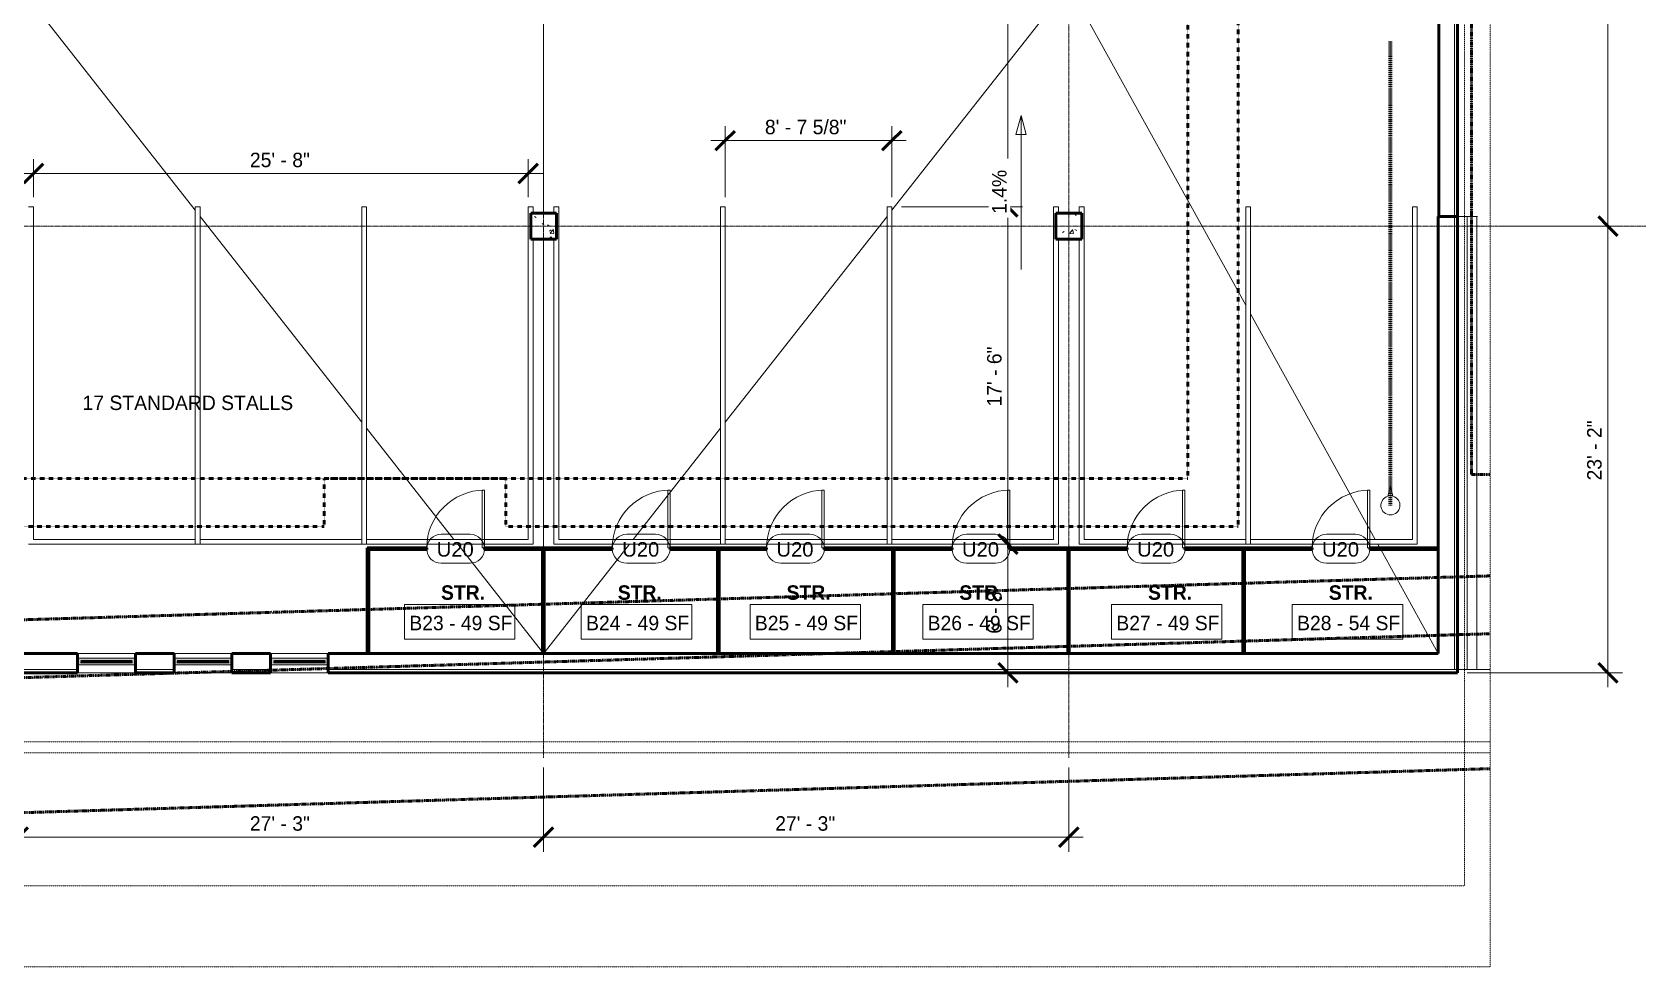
# Model space of a CAD drawing. Header units: inches. Extents: x -4218 to -1814, y 9706 to 12426.
# Drawn here: x -2819 to -1814, y 9706 to 10288 of the extents above; entities that cross this region are included whole.
import ezdxf

# ---------------------------------------------------------------- set-up
doc = ezdxf.new("R2010")
doc.units = ezdxf.units.IN
doc.header["$MEASUREMENT"] = 0
for name, pattern in [('Aligning Line 1_8_', [0.25, 0.125, -0.125]), ('Dash', [0.25, 0.125, -0.125]), ('Dash 1_16_', [0.125, 0.0625, -0.0625]), ('Double Dash 3_8_', [1, 0.375, -0.125, 0.125, -0.125, 0.125, -0.125]), ('Grid Line 1_2_', [0.875, 0.5, -0.125, 0.125, -0.125])]:
    doc.linetypes.add(name, pattern=pattern)
for name, color, linetype, lineweight in [('0-2', 7, 'Continuous', 9), ('0-3', 147, 'Aligning Line 1_8_', 9), ('A-ANNO-DIMS', 211, 'Continuous', 9), ('A-ANNO-DIMS-96', 211, 'Continuous', 9), ('A-AREA-IDEN', 2, 'Continuous', 9), ('A-DOOR-4', 31, 'Continuous', 9), ('A-DOOR-IDEN', 31, 'Continuous', 9), ('A-FLOR-1', 10, 'Continuous', 13), ('A-GENM', 5, 'Continuous', 9), ('A-GENM-4', 5, 'Dash', 140), ('A-GLAZ-CWMG-1', 50, 'Continuous', 9), ('A-GLAZ-CWMG-2', 7, 'Continuous', 9), ('A-GLAZ-CWMG-3', 250, 'Continuous', 50), ('A-WALL-1', 10, 'Continuous', 13), ('C-PROP-LINE', 91, 'Double Dash 3_8_', 50), ('C-PROP-LINE-1', 250, 'Double Dash 3_8_', 50), ('C-PROP-LINE-2', 91, 'Dash 1_16_', 50), ('C-TOPO', 7, 'Continuous', 9), ('G-ANNO-DIMS', 111, 'Continuous', 9), ('G-ANNO-SYMB', 111, 'Aligning Line 1_8_', 9), ('G-ANNO-SYMB-1', 147, 'Aligning Line 1_8_', 9), ('G-ANNO-TEXT-1', 147, 'Continuous', 20), ('S-COLS', 52, 'Continuous', 9), ('S-COLS-1', 250, 'Continuous', 50), ('S-FNDN-2', 250, 'Continuous', 50), ('S-FNDN-3', 10, 'Continuous', 13), ('S-FNDN-7', 32, 'Continuous', 50), ('S-GRID-1', 1, 'Grid Line 1_2_', 9)]:
    doc.layers.add(name, color=color, linetype=linetype, lineweight=lineweight)
doc.styles.add('Arial_1', font='arial.ttf', dxfattribs={"height": 9})
doc.styles.add('Century Gothic', font='ufonts.com_century-gothic.ttf', dxfattribs={"height": 9})
doc.styles.add('Century Gothic_B', font='GOTHICB.TTF', dxfattribs={"height": 9})
doc.dimstyles.new('OD__1_8__Tol__', dxfattribs={"dimscale": 12, "dimtxt": 9.397514, "dimasz": 1, "dimexe": 0.75, "dimexo": 0.5, "dimgap": 0.125, "dimtad": 1, "dimdec": 3, "dimrnd": 0.125, "dimzin": 3, "dimdsep": 46, "dimlunit": 4, "dimtxsty": 'Century Gothic', "dimblk1": 'OBLIQUE', "dimblk2": 'OBLIQUE', "dimsah": 1, "dimcen": 0.09, "dimdle": 0.75, "dimazin": 0, "dimtfac": 1, "dimtdec": 4, "dimtix": 1, "dimtmove": 0, "dimatfit": 3, "dimfxl": 1, "dimtvp": 1, "dimtfill": 1, "dimfrac": 2, "dimtolj": 1, "dimtzin": 0, "dimarcsym": 2})

# ---------------------------------------------------------------- blocks, each defined once
blk = doc.blocks.new('DIMBLOCK1-FLOOR PLAN - BASEMENT')
at = {"layer": 'A-ANNO-DIMS-96'}
for p, q in [((-1837.7, 10167.2), (-1905, 10167.2)), ((-1904.2, 10167.2), (-1828.7, 10167.2)), ((-1837.7, 9880.2), (-1837.7, 10167.2)), ((-1925.3, 9889.2), (-1828.7, 9889.2)), ((-1837.7, 9889.2), (-1925.3, 9889.2))]:
    blk.add_line(p, q, dxfattribs=at)
at = {"layer": 'A-ANNO-DIMS-96', "lineweight": 50}
for p, q in [((-1837.7, 10167.2), (-1843.7, 10173.2)), ((-1837.7, 10167.2), (-1831.7, 10161.2)), ((-1837.7, 9889.2), (-1843.7, 9895.2)), ((-1837.7, 9889.2), (-1831.7, 9883.2))]:
    blk.add_line(p, q, dxfattribs=at)
at = {"layer": 'A-ANNO-DIMS-96', "color": 0, "insert": (-1850.7, 10008.9), "char_height": 9, "width": 46.182, "attachment_point": 1, "rotation": 90, "line_spacing_factor": 0.984502, "style": 'Century Gothic', "bg_fill": 3, "box_fill_scale": 1.25, "bg_fill_color": 256, "bg_fill_true_color": 13158600, "bg_fill_transparency": 0}
blk.add_mtext('23\' - 2"', dxfattribs=at)
blk = doc.blocks.new('_Oblique')
at = {"color": 0, "linetype": 'ByBlock', "lineweight": -2}
blk.add_line((-0.5, -0.5), (0.5, 0.5), dxfattribs=at)
blk = doc.blocks.new('DIMBLOCK2-FLOOR PLAN - BASEMENT')
at = {"layer": 'A-ANNO-DIMS-96'}
for p, q in [((-1837.7, 10467.2), (-1905, 10467.2)), ((-1904.2, 10467.2), (-1828.7, 10467.2)), ((-1837.7, 10167.2), (-1837.7, 10467.2)), ((-1837.7, 10167.2), (-1905, 10167.2)), ((-1904.2, 10167.2), (-1828.7, 10167.2))]:
    blk.add_line(p, q, dxfattribs=at)
at = {"layer": 'A-ANNO-DIMS-96', "lineweight": 50}
for p, q in [((-1837.7, 10467.2), (-1843.7, 10473.2)), ((-1837.7, 10467.2), (-1831.7, 10461.2)), ((-1837.7, 10167.2), (-1843.7, 10173.2)), ((-1837.7, 10167.2), (-1831.7, 10161.2))]:
    blk.add_line(p, q, dxfattribs=at)
at = {"layer": 'A-ANNO-DIMS-96', "color": 0, "insert": (-1850.7, 10297.9), "char_height": 9, "width": 46.182, "attachment_point": 1, "rotation": 90, "line_spacing_factor": 0.984502, "style": 'Century Gothic', "bg_fill": 3, "box_fill_scale": 1.25, "bg_fill_color": 256, "bg_fill_true_color": 13158600, "bg_fill_transparency": 0}
blk.add_mtext('25\' - 0"', dxfattribs=at)
blk = doc.blocks.new('DIMBLOCK11-FLOOR PLAN - BASEMENT')
at = {"layer": 'A-ANNO-DIMS-96'}
for p, q in [((-2827.3, 9830.2), (-2827.3, 9777.8)), ((-2827.3, 9786.8), (-2827.3, 9830.2)), ((-2500.3, 9830.2), (-2500.3, 9777.8)), ((-2500.3, 9786.8), (-2500.3, 9830.2)), ((-2827.3, 9786.8), (-2500.3, 9786.8))]:
    blk.add_line(p, q, dxfattribs=at)
at = {"layer": 'A-ANNO-DIMS-96', "lineweight": 50}
for p, q in [((-2827.3, 9786.8), (-2821.3, 9792.8)), ((-2500.3, 9786.8), (-2494.3, 9792.8)), ((-2827.3, 9786.8), (-2833.3, 9780.8)), ((-2500.3, 9786.8), (-2506.3, 9780.8))]:
    blk.add_line(p, q, dxfattribs=at)
at = {"layer": 'A-ANNO-DIMS-96', "color": 0, "insert": (-2683.1, 9799.9), "char_height": 9, "width": 46.182, "attachment_point": 1, "line_spacing_factor": 0.984502, "style": 'Century Gothic', "bg_fill": 3, "box_fill_scale": 1.25, "bg_fill_color": 256, "bg_fill_true_color": 13158600, "bg_fill_transparency": 0}
blk.add_mtext('27\' - 3"', dxfattribs=at)
blk = doc.blocks.new('DIMBLOCK12-FLOOR PLAN - BASEMENT')
at = {"layer": 'A-ANNO-DIMS-96'}
for p, q in [((-2500.3, 9830.2), (-2500.3, 9777.8)), ((-2500.3, 9786.8), (-2500.3, 9830.2)), ((-2173.3, 9830.2), (-2173.3, 9777.8)), ((-2173.3, 9786.8), (-2173.3, 9830.2)), ((-2500.3, 9786.8), (-2164.3, 9786.8))]:
    blk.add_line(p, q, dxfattribs=at)
at = {"layer": 'A-ANNO-DIMS-96', "lineweight": 50}
for p, q in [((-2500.3, 9786.8), (-2494.3, 9792.8)), ((-2173.3, 9786.8), (-2167.3, 9792.8)), ((-2500.3, 9786.8), (-2506.3, 9780.8)), ((-2173.3, 9786.8), (-2179.3, 9780.8))]:
    blk.add_line(p, q, dxfattribs=at)
at = {"layer": 'A-ANNO-DIMS-96', "color": 0, "insert": (-2356.1, 9799.9), "char_height": 9, "width": 46.182, "attachment_point": 1, "line_spacing_factor": 0.984502, "style": 'Century Gothic', "bg_fill": 3, "box_fill_scale": 1.25, "bg_fill_color": 256, "bg_fill_true_color": 13158600, "bg_fill_transparency": 0}
blk.add_mtext('27\' - 3"', dxfattribs=at)
blk = doc.blocks.new('DIMBLOCK26-FLOOR PLAN - BASEMENT')
at = {"layer": 'A-ANNO-DIMS-96', "lineweight": 50}
for p, q in [((-2211.2, 9969.2), (-2217.2, 9975.2)), ((-2211.2, 9969.2), (-2205.2, 9963.2)), ((-2211.2, 9889.2), (-2217.2, 9895.2)), ((-2211.2, 9889.2), (-2205.2, 9883.2))]:
    blk.add_line(p, q, dxfattribs=at)
at = {"layer": 'A-ANNO-DIMS-96'}
for p, q in [((-2213.7, 9969.2), (-2202.2, 9969.2)), ((-2211.2, 9969.2), (-2213.7, 9969.2)), ((-2211.2, 9880.2), (-2211.2, 9969.2)), ((-2213.7, 9889.2), (-2202.2, 9889.2)), ((-2211.2, 9889.2), (-2213.7, 9889.2))]:
    blk.add_line(p, q, dxfattribs=at)
at = {"layer": 'A-ANNO-DIMS-96', "color": 0, "insert": (-2224.2, 9913.5), "char_height": 9, "width": 37.769, "attachment_point": 1, "rotation": 90, "line_spacing_factor": 0.984502, "style": 'Century Gothic', "bg_fill": 3, "box_fill_scale": 1.25, "bg_fill_color": 256, "bg_fill_true_color": 13158600, "bg_fill_transparency": 0}
blk.add_mtext('6\' - 8"', dxfattribs=at)
blk = doc.blocks.new('DIMBLOCK27-FLOOR PLAN - BASEMENT')
at = {"layer": 'A-ANNO-DIMS-96', "lineweight": 50}
for p, q in [((-2211.2, 10179.2), (-2217.2, 10185.2)), ((-2211.2, 10179.2), (-2205.2, 10173.2)), ((-2211.2, 9969.2), (-2217.2, 9975.2)), ((-2211.2, 9969.2), (-2205.2, 9963.2))]:
    blk.add_line(p, q, dxfattribs=at)
at = {"layer": 'A-ANNO-DIMS-96'}
for p, q in [((-2277.5, 10179.2), (-2202.2, 10179.2)), ((-2211.2, 10179.2), (-2277.5, 10179.2)), ((-2211.2, 9969.2), (-2211.2, 10179.2)), ((-2213.7, 9969.2), (-2202.2, 9969.2)), ((-2211.2, 9969.2), (-2213.7, 9969.2))]:
    blk.add_line(p, q, dxfattribs=at)
at = {"layer": 'A-ANNO-DIMS-96', "color": 0, "insert": (-2224.2, 10054.9), "char_height": 9, "width": 46.182, "attachment_point": 1, "rotation": 90, "line_spacing_factor": 0.984502, "style": 'Century Gothic', "bg_fill": 3, "box_fill_scale": 1.25, "bg_fill_color": 256, "bg_fill_true_color": 13158600, "bg_fill_transparency": 0}
blk.add_mtext('17\' - 6"', dxfattribs=at)
blk = doc.blocks.new('DIMBLOCK28-FLOOR PLAN - BASEMENT')
at = {"layer": 'A-ANNO-DIMS-96', "lineweight": 50}
for p, q in [((-2211.2, 10455.2), (-2217.2, 10461.2)), ((-2211.2, 10455.2), (-2205.2, 10449.2)), ((-2211.2, 10179.2), (-2217.2, 10185.2)), ((-2211.2, 10179.2), (-2205.2, 10173.2))]:
    blk.add_line(p, q, dxfattribs=at)
at = {"layer": 'A-ANNO-DIMS-96'}
for p, q in [((-2277.5, 10455.2), (-2202.2, 10455.2)), ((-2211.2, 10455.2), (-2277.5, 10455.2)), ((-2211.2, 10179.2), (-2211.2, 10455.2)), ((-2277.5, 10179.2), (-2202.2, 10179.2)), ((-2211.2, 10179.2), (-2277.5, 10179.2))]:
    blk.add_line(p, q, dxfattribs=at)
at = {"layer": 'A-ANNO-DIMS-96', "color": 0, "insert": (-2224.2, 10297.9), "char_height": 9, "width": 46.182, "attachment_point": 1, "rotation": 90, "line_spacing_factor": 0.984502, "style": 'Century Gothic', "bg_fill": 3, "box_fill_scale": 1.25, "bg_fill_color": 256, "bg_fill_true_color": 13158600, "bg_fill_transparency": 0}
blk.add_mtext('23\' - 0"', dxfattribs=at)
blk = doc.blocks.new('DIMBLOCK40-FLOOR PLAN - BASEMENT')
at = {"layer": 'A-ANNO-DIMS-96'}
for p, q in [((-2387.2, 10185.2), (-2387.2, 10229.4)), ((-2283.5, 10185.2), (-2283.5, 10229.4)), ((-2396.2, 10220.4), (-2274.5, 10220.4)), ((-2387.2, 10220.4), (-2387.2, 10185.2)), ((-2283.5, 10220.4), (-2283.5, 10185.2))]:
    blk.add_line(p, q, dxfattribs=at)
at = {"layer": 'A-ANNO-DIMS-96', "lineweight": 50}
for p, q in [((-2387.2, 10220.4), (-2381.2, 10226.4)), ((-2283.5, 10220.4), (-2277.5, 10226.4)), ((-2387.2, 10220.4), (-2393.2, 10214.4)), ((-2283.5, 10220.4), (-2289.5, 10214.4))]:
    blk.add_line(p, q, dxfattribs=at)
at = {"layer": 'A-ANNO-DIMS-96', "color": 0, "insert": (-2362.5, 10233.4), "char_height": 9, "width": 65.335, "attachment_point": 1, "line_spacing_factor": 0.984502, "style": 'Century Gothic', "bg_fill": 3, "box_fill_scale": 1.25, "bg_fill_color": 256, "bg_fill_true_color": 13158600, "bg_fill_transparency": 0}
blk.add_mtext('8\' - 7 5/8"', dxfattribs=at)
blk = doc.blocks.new('DIMBLOCK41-FLOOR PLAN - BASEMENT')
at = {"layer": 'A-ANNO-DIMS-96'}
for p, q in [((-2817.8, 10185.2), (-2817.8, 10208.9)), ((-2509.8, 10185.2), (-2509.8, 10208.9)), ((-2826.8, 10199.9), (-2500.8, 10199.9)), ((-2817.8, 10199.9), (-2817.8, 10185.2)), ((-2509.8, 10199.9), (-2509.8, 10185.2))]:
    blk.add_line(p, q, dxfattribs=at)
at = {"layer": 'A-ANNO-DIMS-96', "lineweight": 50}
for p, q in [((-2817.8, 10199.9), (-2811.8, 10205.9)), ((-2509.8, 10199.9), (-2503.8, 10205.9)), ((-2817.8, 10199.9), (-2823.8, 10193.9)), ((-2509.8, 10199.9), (-2515.8, 10193.9))]:
    blk.add_line(p, q, dxfattribs=at)
at = {"layer": 'A-ANNO-DIMS-96', "color": 0, "insert": (-2683.1, 10212.9), "char_height": 9, "width": 46.182, "attachment_point": 1, "line_spacing_factor": 0.984502, "style": 'Century Gothic', "bg_fill": 3, "box_fill_scale": 1.25, "bg_fill_color": 256, "bg_fill_true_color": 13158600, "bg_fill_transparency": 0}
blk.add_mtext('25\' - 8"', dxfattribs=at)
blk = doc.blocks.new('Concrete-Rectangular-Column - ONE-V22-FLOOR PLAN - BASEMENT')
at = {"layer": 'S-COLS'}
h = blk.add_hatch(dxfattribs=at)
h.set_pattern_fill('FP_24', color=256, style=0, pattern_type=2)
h.set_pattern_definition([(50, (2173.324, -10167.19), (27.5427, -2.40992), [2.88, -31.68]), (355, (2173.324, -10167.19), (-5.327844, 28.884266), [2.304, -25.344]), (100.451, (2175.62, -10167.39), (22.215316, 26.47393), [2.448, -26.924]), (46.184, (2173.324, -10159.51), (40.98187, -6.35642), [4.32, -47.52]), (96.636, (2176.74, -10160.04), (35.89075, 37.40619), [3.671, -40.386]), (351.184, (2173.324, -10159.51), (35.89097, 37.40622), [3.456, -38.016]), (21, (2177.164, -10161.43), (22.921036, -15.46073), [2.88, -31.68]), (326, (2177.164, -10161.43), (9.34353, 27.84574), [2.304, -25.344]), (71.451, (2179.074, -10162.718), (32.26477, 12.38442), [2.448, -26.924]), (37.5, (2173.324, -10167.189), (0.466855, 12.782707), [1.267, -23.77, 1.267, -24.461, -25.44]), (37.5, (2173.324, -10167.189), (0.466855, 12.782707), [-50.765, 1.267, -24.173]), (7.5, (2173.324, -10167.189), (10.10159, 15.14509), [1.267, -13.402, 1.267, -23.194, -9.696]), (7.5, (2173.324, -10167.189), (10.10159, 15.14509), [-39.13, 1.267, -8.429]), (327.5, (2164.761, -10167.189), (20.499161, -0.86578), [1.267, -8.333, 1.267, -28.685, -39.744]), (327.5, (2164.761, -10167.189), (20.499161, -0.86578), [-39.552, 1.267, -38.477]), (317.5, (2160.921, -10167.189), (22.39478, 3.844288), [1.267, -11.213, 1.267, -18.624, -28.224]), (317.5, (2160.921, -10167.189), (22.39478, 3.844288), [-32.371, 1.267, -26.957])])
h.paths.add_polyline_path([(-6.8, -8), (8, -8), (8, 8), (-8, 8), (-8, -8), (-7.8, -8)], flags=0)
at = {"layer": 'S-COLS-1'}
for p, q in [((8, 8), (-8, 8)), ((-8, 8), (-8, -8)), ((8, -8), (8, 8)), ((-8, -8), (8, -8))]:
    blk.add_line(p, q, dxfattribs=at)
blk = doc.blocks.new('Concrete-Rectangular-Column - ONE-V27-FLOOR PLAN - BASEMENT')
at = {"layer": 'S-COLS'}
h = blk.add_hatch(dxfattribs=at)
h.set_pattern_fill('FP_29', color=256, style=0, pattern_type=2)
h.set_pattern_definition([(50, (2500.324, -10167.19), (27.5427, -2.40992), [2.88, -31.68]), (355, (2500.324, -10167.19), (-5.327844, 28.884266), [2.304, -25.344]), (100.451, (2502.62, -10167.39), (22.215316, 26.47393), [2.448, -26.924]), (46.184, (2500.324, -10159.51), (40.98187, -6.35642), [4.32, -47.52]), (96.636, (2503.74, -10160.04), (35.89075, 37.40619), [3.671, -40.386]), (351.184, (2500.324, -10159.51), (35.89097, 37.40622), [3.456, -38.016]), (21, (2504.164, -10161.43), (22.921036, -15.46073), [2.88, -31.68]), (326, (2504.164, -10161.43), (9.34353, 27.84574), [2.304, -25.344]), (71.451, (2506.074, -10162.718), (32.26477, 12.38442), [2.448, -26.924]), (37.5, (2500.324, -10167.189), (0.466855, 12.782707), [1.267, -23.77, 1.267, -24.461, -25.44]), (37.5, (2500.324, -10167.189), (0.466855, 12.782707), [-50.765, 1.267, -24.173]), (7.5, (2500.324, -10167.189), (10.10159, 15.14509), [1.267, -13.402, 1.267, -23.194, -9.696]), (7.5, (2500.324, -10167.189), (10.10159, 15.14509), [-39.13, 1.267, -8.429]), (327.5, (2491.761, -10167.189), (20.499161, -0.86578), [1.267, -8.333, 1.267, -28.685, -39.744]), (327.5, (2491.761, -10167.189), (20.499161, -0.86578), [-39.552, 1.267, -38.477]), (317.5, (2487.921, -10167.189), (22.39478, 3.844288), [1.267, -11.213, 1.267, -18.624, -28.224]), (317.5, (2487.921, -10167.189), (22.39478, 3.844288), [-32.371, 1.267, -26.957])])
h.paths.add_polyline_path([(0, -8), (8, -8), (8, 8), (-8, 8), (-8, -8), (-6.5, -8)], flags=0)
at = {"layer": 'S-COLS-1'}
for p, q in [((8, 8), (-8, 8)), ((-8, 8), (-8, -8)), ((8, -8), (8, 8)), ((-8, -8), (8, -8))]:
    blk.add_line(p, q, dxfattribs=at)
blk = doc.blocks.new('Basic Wall _ EXT - C8AØF - _10_ CONCRETE _ 2_ EPS INSUL_ - ___-2578963-FLOOR PLAN - BASEMENT')
at = {"layer": 'S-FNDN-3'}
for p, q in [((-1931.3, 10173.2), (-1925.4, 10173.2)), ((-1925.4, 10173.2), (-1919.4, 10173.2)), ((-1925.4, 10173.2), (-1925.4, 9891.2)), ((-1919.4, 10173.2), (-1919, 10173.2)), ((-1919.4, 10173.2), (-1919.4, 9891.2))]:
    blk.add_line(p, q, dxfattribs=at)
blk = doc.blocks.new('Rectangular Mullion - Louver Frame-2514203-FLOOR PLAN - BASEMENT')
at = {"layer": 'A-GLAZ-CWMG-1'}
h = blk.add_hatch(color=256, dxfattribs=at)
h.paths.add_polyline_path([(-2788.9, 9894.2), (-2754.3, 9894.2), (-2754.3, 9898.2), (-2790.3, 9898.2), (-2790.3, 9894.2)], flags=0)
h.paths.add_polyline_path([(-2788.3, 9895.3), (-2788.3, 9896.3), (-2756.3, 9896.3), (-2756.3, 9895.3)], flags=0)
at = {"layer": 'A-GLAZ-CWMG-2'}
for p, q in [((-2754.3, 9898.2), (-2790.3, 9898.2)), ((-2754.3, 9894.2), (-2790.3, 9894.2))]:
    blk.add_line(p, q, dxfattribs=at)
blk = doc.blocks.new('Rectangular Mullion - louver-2514202-FLOOR PLAN - BASEMENT')
at = {"layer": 'A-GLAZ-CWMG-1'}
for points in [[(-2756.3, 9896.2), (-2756.3, 9896.3), (-2788.3, 9896.3), (-2788.3, 9896.2)], [(-2756.3, 9895.3), (-2756.3, 9896.2), (-2788.3, 9896.2), (-2788.3, 9895.3)]]:
    blk.add_hatch(color=256, dxfattribs=at).paths.add_polyline_path(points, flags=0)
at = {"layer": 'A-GLAZ-CWMG-2'}
for p, q in [((-2788.3, 9895.3), (-2788.3, 9896.2)), ((-2788.3, 9895.3), (-2756.3, 9895.3)), ((-2756.3, 9896.2), (-2756.3, 9895.3))]:
    blk.add_line(p, q, dxfattribs=at)
at = {"layer": 'A-GLAZ-CWMG-3'}
for p, q in [((-2756.3, 9896.3), (-2788.3, 9896.3)), ((-2788.3, 9896.3), (-2788.3, 9896.2)), ((-2788.3, 9896.2), (-2756.3, 9896.2)), ((-2756.3, 9896.2), (-2756.3, 9896.3))]:
    blk.add_line(p, q, dxfattribs=at)
blk = doc.blocks.new('Family - ___-1878357-FLOOR PLAN - BASEMENT')
at = {"layer": 'C-PROP-LINE-1'}
for p, q in [((-3867.1, 9891), (-1911, 9949.5)), ((-3927.1, 9853.2), (-1911, 9913.5)), ((-3987, 9767.3), (-1911, 9829.5))]:
    blk.add_line(p, q, dxfattribs=at)

msp = doc.modelspace()

# ---------------------------------------------------------------- linework, layer by layer
at = {"layer": 'A-AREA-IDEN', "flags": 128}
for points in [[(-2586.87243, 9931.66336), (-2518.13227, 9931.66336), (-2518.13227, 9910.16729), (-2586.87243, 9910.16729)], [(-2476.84235, 9931.66336), (-2408.10219, 9931.66336), (-2408.10219, 9910.16729), (-2476.84235, 9910.16729)], [(-2371.77604, 9931.66336), (-2303.03588, 9931.66336), (-2303.03588, 9910.16729), (-2371.77604, 9910.16729)], [(-2146.75212, 9931.66336), (-2078.01196, 9931.66336), (-2078.01196, 9910.16729), (-2146.75212, 9910.16729)], [(-2034.24016, 9931.66336), (-1965.5, 9931.66336), (-1965.5, 9910.16729), (-2034.24016, 9910.16729)]]:
    msp.add_lwpolyline(points, close=True, dxfattribs=at)
at = {"layer": 'A-DOOR-4'}
for p, q in [((-2538.52374, 10002.8769), (-2537.02374, 10002.8769)), ((-2538.52374, 9966.8769), (-2538.52374, 10002.8769)), ((-2537.02374, 9966.8769), (-2537.02374, 10002.8769)), ((-2423.02374, 10002.8769), (-2421.52374, 10002.8769)), ((-2423.02374, 9966.8769), (-2423.02374, 10002.8769)), ((-2421.52374, 9966.8769), (-2421.52374, 10002.8769)), ((-2327.02374, 10002.8769), (-2325.52374, 10002.8769)), ((-2327.02374, 9966.8769), (-2327.02374, 10002.8769)), ((-2325.52374, 9966.8769), (-2325.52374, 10002.8769)), ((-2102.52374, 10002.8769), (-2101.02374, 10002.8769)), ((-2102.52374, 9966.8769), (-2102.52374, 10002.8769)), ((-2101.02374, 9966.8769), (-2101.02374, 10002.8769)), ((-1987.42374, 10002.8769), (-1985.92374, 10002.8769)), ((-1987.42374, 9966.8769), (-1987.42374, 10002.8769)), ((-1985.92374, 9966.8769), (-1985.92374, 10002.8769)), ((-2538.52374, 9966.8769), (-2537.02374, 9966.8769)), ((-2423.02374, 9966.8769), (-2421.52374, 9966.8769)), ((-2327.02374, 9966.8769), (-2325.52374, 9966.8769)), ((-2102.52374, 9966.8769), (-2101.02374, 9966.8769)), ((-1987.42374, 9966.8769), (-1985.92374, 9966.8769))]:
    msp.add_line(p, q, dxfattribs=at)
for centre in [(-2537.02374, 9966.8769), (-2421.52374, 9966.8769), (-2325.52374, 9966.8769), (-2101.02374, 9966.8769), (-1985.92374, 9966.8769)]:
    msp.add_arc(centre, 36, 90, 180, dxfattribs=at)
at = {"layer": 'A-DOOR-IDEN'}
for p, q in [((-2546.02374, 9975.3769), (-2564.02374, 9975.3769)), ((-2430.52374, 9975.3769), (-2448.52374, 9975.3769)), ((-2334.52374, 9975.3769), (-2352.52374, 9975.3769)), ((-2110.02374, 9975.3769), (-2128.02374, 9975.3769)), ((-1994.92374, 9975.3769), (-2012.92374, 9975.3769)), ((-2564.02374, 9957.3769), (-2546.02374, 9957.3769)), ((-2448.52374, 9957.3769), (-2430.52374, 9957.3769)), ((-2352.52374, 9957.3769), (-2334.52374, 9957.3769)), ((-2128.02374, 9957.3769), (-2110.02374, 9957.3769)), ((-2012.92374, 9957.3769), (-1994.92374, 9957.3769))]:
    msp.add_line(p, q, dxfattribs=at)
for centre, start, end in [((-2564.02374, 9966.3769), 90, 270), ((-2546.02374, 9966.3769), 270, 90), ((-2448.52374, 9966.3769), 90, 270), ((-2430.52374, 9966.3769), 270, 90), ((-2352.52374, 9966.3769), 90, 270), ((-2334.52374, 9966.3769), 270, 90), ((-2128.02374, 9966.3769), 90, 270), ((-2110.02374, 9966.3769), 270, 90), ((-2012.92374, 9966.3769), 90, 270), ((-1994.92374, 9966.3769), 270, 90)]:
    msp.add_arc(centre, 9, start, end, dxfattribs=at)
at = {"layer": 'A-FLOR-1'}
for p, q in [((-1943.32374, 10461.1894), (-1943.32374, 10173.1894)), ((-2171.6182, 10314.13989), (-2063.15577, 10117.94759)), ((-2613.4878, 10045.18477), (-2714.15577, 10173.27952)), ((-2500.32374, 9966.8769), (-2500.32374, 10159.1894)), ((-2060.15577, 10112.52104), (-1982.57519, 9972.1894)), ((-2556.1217, 9972.1894), (-2610.4878, 10041.36743)), ((-2390.15577, 10041.3539), (-2444.51841, 9972.1894)), ((-2501.02374, 9902.08011), (-2553.76404, 9969.1894)), ((-2446.87638, 9969.1894), (-2500.02374, 9901.57108)), ((-1980.91668, 9969.1894), (-1979.63824, 9966.8769)), ((-1979.0854, 9965.8769), (-1943.32374, 9901.1894))]:
    msp.add_line(p, q, dxfattribs=at)
at = {"layer": 'A-GENM'}
for p, q in [((-2490.82374, 10179.1894), (-2493.82374, 10179.1894)), ((-2493.82374, 10179.1894), (-2493.82374, 10175.1894)), ((-2490.82374, 9972.1894), (-2490.82374, 10179.1894)), ((-2179.81983, 10179.1894), (-2182.81983, 10179.1894)), ((-2182.81983, 10179.1894), (-2182.81983, 9972.1894)), ((-2179.81983, 10175.1894), (-2179.81983, 10179.1894)), ((-2163.82374, 10179.1894), (-2166.82374, 10179.1894)), ((-2166.82374, 10179.1894), (-2166.82374, 10175.1894)), ((-2163.82374, 9972.1894), (-2163.82374, 10179.1894)), ((-2060.15577, 10179.1894), (-2063.15577, 10179.1894)), ((-2063.15577, 10179.1894), (-2063.15577, 9972.1894)), ((-2060.15577, 10179.1894), (-2063.15577, 10179.1894)), ((-2063.15577, 10179.1894), (-2063.15577, 9969.1894)), ((-2060.15577, 9969.1894), (-2060.15577, 10179.1894)), ((-2060.15577, 9972.1894), (-2060.15577, 10179.1894)), ((-1956.4878, 10179.1894), (-1959.4878, 10179.1894)), ((-1959.4878, 10179.1894), (-1959.4878, 9972.1894)), ((-1956.4878, 9969.1894), (-1956.4878, 10179.1894)), ((-2506.81983, 9969.1894), (-2506.81983, 10159.1894)), ((-2493.82374, 10159.1894), (-2493.82374, 9969.1894)), ((-2179.81983, 9969.1894), (-2179.81983, 10159.1894)), ((-2166.82374, 10159.1894), (-2166.82374, 9969.1894)), ((-1973.12374, 10005.34321), (-1974.67665, 9999.10705)), ((-1971.57082, 9999.10705), (-1973.12374, 10005.34321)), ((-2820.82374, 9969.1894), (-2714.15577, 9969.1894)), ((-2717.15577, 9972.1894), (-2817.82374, 9972.1894)), ((-2717.15577, 9969.1894), (-2610.4878, 9969.1894)), ((-2613.4878, 9972.1894), (-2714.15577, 9972.1894)), ((-2613.4878, 9969.1894), (-2506.81983, 9969.1894)), ((-2509.81983, 9972.1894), (-2610.4878, 9972.1894)), ((-2493.82374, 9969.1894), (-2387.15577, 9969.1894)), ((-2390.15577, 9972.1894), (-2490.82374, 9972.1894)), ((-2166.82374, 9969.1894), (-2060.15577, 9969.1894)), ((-2063.15577, 9972.1894), (-2163.82374, 9972.1894)), ((-2063.15577, 9969.1894), (-1956.4878, 9969.1894)), ((-1959.4878, 9972.1894), (-2060.15577, 9972.1894))]:
    msp.add_line(p, q, dxfattribs=at)
msp.add_arc((-1973.12374, 9993.37619), 5.93753, 105.16159349, 74.83840651, dxfattribs=at)
at = {"layer": 'A-GENM-4'}
msp.add_line((-1973.12374, 9993.3894), (-1973.12374, 10282.3894), dxfattribs=at)
at = {"layer": 'A-WALL-1'}
for p, q in [((-2790.32374, 9891.1894), (-3819.32374, 9891.1894)), ((-2730.32374, 9891.1894), (-2754.32374, 9891.1894)), ((-2670.32374, 9891.1894), (-2694.32374, 9891.1894))]:
    msp.add_line(p, q, dxfattribs=at)
at = {"layer": 'C-PROP-LINE-2'}
for p, q in [((-2067.92374, 9980.1894), (-2067.92374, 10851.3894)), ((-2099.26202, 10010.0894), (-2099.26202, 10821.4894)), ((-2636.92374, 10010.0894), (-2636.92374, 9980.1894)), ((-2523.72374, 10010.0894), (-2636.92374, 10010.0894)), ((-2523.72374, 9980.1894), (-2523.72374, 10010.0894)), ((-2636.92374, 9980.1894), (-3860.72374, 9980.1894))]:
    msp.add_line(p, q, dxfattribs=at)
at = {"layer": 'G-ANNO-SYMB'}
for p, q in [((-1910.95031, 9839.38186), (-4027.08301, 9839.38186)), ((-1910.95031, 9706.24032), (-4071.96631, 9706.24032))]:
    msp.add_line(p, q, dxfattribs=at)
at = {"layer": 'G-ANNO-SYMB-1'}
for p, q in [((-1910.95031, 9846.2766), (-4009.5295, 9846.2766)), ((-1926.94838, 9756.52836), (-4071.96446, 9756.52836)), ((-1910.95031, 9706.24032), (-4071.96631, 9706.24032)), ((-1910.95638, 9706.24032), (-4071.96446, 9706.24032))]:
    msp.add_line(p, q, dxfattribs=at)
at = {"layer": 'S-FNDN-2'}
for p, q in [((-1942.94874, 10461.1894), (-1942.94874, 10173.1894)), ((-1943.32374, 10173.1894), (-1943.32374, 9901.1894)), ((-2790.32374, 9901.1894), (-3819.32374, 9901.1894)), ((-2790.32374, 9889.1894), (-2790.32374, 9901.1894)), ((-2730.32374, 9901.1894), (-2754.32374, 9901.1894)), ((-2754.32374, 9901.1894), (-2754.32374, 9889.1894)), ((-2730.32374, 9889.1894), (-2730.32374, 9901.1894)), ((-2670.32374, 9901.1894), (-2694.32374, 9901.1894)), ((-2694.32374, 9901.1894), (-2694.32374, 9889.1894)), ((-2670.32374, 9889.1894), (-2670.32374, 9901.1894)), ((-2634.32374, 9901.1894), (-2634.32374, 9889.1894)), ((-3819.32374, 9889.1894), (-2790.32374, 9889.1894)), ((-2754.32374, 9889.1894), (-2730.32374, 9889.1894)), ((-2694.32374, 9889.1894), (-2670.32374, 9889.1894))]:
    msp.add_line(p, q, dxfattribs=at)
at = {"layer": 'S-FNDN-3'}
for p, q in [((-2790.32374, 9901.1894), (-2754.32374, 9901.1894)), ((-2730.32374, 9901.1894), (-2694.32374, 9901.1894)), ((-2670.32374, 9901.1894), (-2634.32374, 9901.1894)), ((-2754.32374, 9889.1894), (-2790.32374, 9889.1894)), ((-2694.32374, 9889.1894), (-2730.32374, 9889.1894)), ((-2634.32374, 9889.1894), (-2670.32374, 9889.1894))]:
    msp.add_line(p, q, dxfattribs=at)
at = {"layer": 'S-FNDN-7'}
for p, q in [((-2610.02374, 9966.8769), (-2610.02374, 9901.1894)), ((-2573.02374, 9966.8769), (-2610.02374, 9966.8769)), ((-2609.02374, 9901.1894), (-2609.02374, 9965.8769)), ((-2609.02374, 9965.8769), (-2573.02374, 9965.8769)), ((-2573.02374, 9965.8769), (-2573.02374, 9966.8769)), ((-2457.52374, 9966.8769), (-2537.02374, 9966.8769)), ((-2537.02374, 9966.8769), (-2537.02374, 9965.8769)), ((-2537.02374, 9965.8769), (-2501.02374, 9965.8769)), ((-2501.02374, 9965.8769), (-2501.02374, 9901.1894)), ((-2500.02374, 9901.1894), (-2500.02374, 9965.8769)), ((-2500.02374, 9965.8769), (-2457.52374, 9965.8769)), ((-2457.52374, 9965.8769), (-2457.52374, 9966.8769)), ((-2361.52374, 9966.8769), (-2421.52374, 9966.8769)), ((-2421.52374, 9966.8769), (-2421.52374, 9965.8769)), ((-2421.52374, 9965.8769), (-2392.02374, 9965.8769)), ((-2392.02374, 9965.8769), (-2392.02374, 9901.1894)), ((-2391.02374, 9901.1894), (-2391.02374, 9965.8769)), ((-2391.02374, 9965.8769), (-2361.52374, 9965.8769)), ((-2361.52374, 9965.8769), (-2361.52374, 9966.8769)), ((-2246.02374, 9966.8769), (-2325.52374, 9966.8769)), ((-2325.52374, 9966.8769), (-2325.52374, 9965.8769)), ((-2325.52374, 9965.8769), (-2283.02374, 9965.8769)), ((-2283.02374, 9965.8769), (-2283.02374, 9901.1894)), ((-2282.02374, 9901.1894), (-2282.02374, 9965.8769)), ((-2282.02374, 9965.8769), (-2246.02374, 9965.8769)), ((-2246.02374, 9965.8769), (-2246.02374, 9966.8769)), ((-2137.02374, 9966.8769), (-2210.02374, 9966.8769)), ((-2210.02374, 9966.8769), (-2210.02374, 9965.8769)), ((-2210.02374, 9965.8769), (-2174.02374, 9965.8769)), ((-2174.02374, 9965.8769), (-2174.02374, 9901.1894)), ((-2173.02374, 9901.1894), (-2173.02374, 9965.8769)), ((-2173.02374, 9965.8769), (-2137.02374, 9965.8769)), ((-2137.02374, 9965.8769), (-2137.02374, 9966.8769)), ((-2021.92374, 9966.8769), (-2101.02374, 9966.8769)), ((-2101.02374, 9966.8769), (-2101.02374, 9965.8769)), ((-2101.02374, 9965.8769), (-2065.02374, 9965.8769)), ((-2065.02374, 9965.8769), (-2065.02374, 9901.1894)), ((-2064.02374, 9901.1894), (-2064.02374, 9965.8769)), ((-2064.02374, 9965.8769), (-2021.92374, 9965.8769)), ((-2021.92374, 9965.8769), (-2021.92374, 9966.8769)), ((-1943.32374, 9966.8769), (-1985.92374, 9966.8769)), ((-1985.92374, 9966.8769), (-1985.92374, 9965.8769)), ((-1985.92374, 9965.8769), (-1943.32374, 9965.8769)), ((-1943.32374, 9965.8769), (-1943.32374, 9966.8769)), ((-2610.02374, 9901.1894), (-2609.02374, 9901.1894)), ((-2501.02374, 9901.1894), (-2500.02374, 9901.1894)), ((-2392.02374, 9901.1894), (-2391.02374, 9901.1894)), ((-2283.02374, 9901.1894), (-2282.02374, 9901.1894)), ((-2174.02374, 9901.1894), (-2173.02374, 9901.1894)), ((-2065.02374, 9901.1894), (-2064.02374, 9901.1894))]:
    msp.add_line(p, q, dxfattribs=at)

# ---------------------------------------------------------------- block references
at = {"layer": '0-2'}
for name, p in [('Concrete-Rectangular-Column - ONE-V22-FLOOR PLAN - BASEMENT', (-2173.32374, 10167.1894)), ('Rectangular Mullion - Louver Frame-2514203-FLOOR PLAN - BASEMENT', (0, 0)), ('Rectangular Mullion - louver-2514202-FLOOR PLAN - BASEMENT', (0, 0)), ('Rectangular Mullion - Louver Frame-2514203-FLOOR PLAN - BASEMENT', (60, 0)), ('Rectangular Mullion - louver-2514202-FLOOR PLAN - BASEMENT', (60, 0)), ('Rectangular Mullion - Louver Frame-2514203-FLOOR PLAN - BASEMENT', (120, 0)), ('Rectangular Mullion - louver-2514202-FLOOR PLAN - BASEMENT', (120, 0))]:
    msp.add_blockref(name, p, dxfattribs=at)

# ---------------------------------------------------------------- texts
at = {"layer": 'A-AREA-IDEN', "char_height": 9, "attachment_point": 1}
for s, insert, width, style in [('STR.', (-2564.1244, 9943.6315), 27.876, 'Century Gothic_B'), ('STR.', (-2454.09432, 9943.6315), 27.876, 'Century Gothic_B'), ('STR.', (-2349.028, 9943.6315), 27.876, 'Century Gothic_B'), ('STR.', (-2124.00409, 9943.6315), 27.876, 'Century Gothic_B'), ('STR.', (-2011.49213, 9943.6315), 27.876, 'Century Gothic_B'), ('B23 - 49 SF', (-2583.87243, 9924.66336), 75.75, 'Century Gothic'), ('B24 - 49 SF', (-2473.84235, 9924.66336), 75.75, 'Century Gothic'), ('B25 - 49 SF', (-2368.77604, 9924.66336), 75.75, 'Century Gothic'), ('B27 - 49 SF', (-2143.75212, 9924.66336), 75.75, 'Century Gothic'), ('B28 - 54 SF', (-2031.24016, 9924.66336), 75.75, 'Century Gothic')]:
    msp.add_mtext(s, dxfattribs=dict(at, insert=insert, width=width, style=style))
at = {"layer": 'A-DOOR-IDEN', "char_height": 9, "width": 28.179, "attachment_point": 1, "style": 'Arial_1'}
for insert in [(-2566.81939, 9970.5208), (-2451.31939, 9970.5208), (-2355.31939, 9970.5208), (-2130.81939, 9970.5208), (-2015.71939, 9970.5208)]:
    msp.add_mtext('U20', dxfattribs=dict(at, insert=insert))
at = {"layer": 'G-ANNO-TEXT-1', "insert": (-2787.26284, 10061.73916), "char_height": 9, "width": 153.621, "attachment_point": 1, "style": 'Century Gothic'}
msp.add_mtext('17 STANDARD STALLS', dxfattribs=at)

# ---------------------------------------------------------------- dimensions: what is measured, and where the dimension line sits
at = {"layer": 'A-ANNO-DIMS'}
dim = msp.add_linear_dim(base=(-2509.81983, 10199.85246), p1=(-2817.82374, 10179.1894), p2=(-2509.81983, 10179.1894), dimstyle='OD__1_8__Tol__', override={"dimpost": '<>', "dimfxl": 308.003906}, dxfattribs=at)
dim.commit()
dim.dimension.update_dxf_attribs({"geometry": 'DIMBLOCK41-FLOOR PLAN - BASEMENT', "text_midpoint": (-2663.82178, 10206.07883)})
dim = msp.add_linear_dim(base=(-1837.66996, 10167.1894), p1=(-1931.32374, 9889.1894), p2=(-1910.20638, 10167.1894), angle=90, dimstyle='OD__1_8__Tol__', override={"dimpost": '<>', "dimfxl": 278.800901}, dxfattribs=at)
dim.commit()
dim.dimension.update_dxf_attribs({"geometry": 'DIMBLOCK1-FLOOR PLAN - BASEMENT', "text_midpoint": (-1843.89634, 10028.1894)})

# ---------------------------------------------------------------- next in the draw order: linework, layer by layer
at = {"layer": 'A-FLOR-1'}
for p, q in [((-2500.32374, 10175.1894), (-2500.32374, 10459.1894)), ((-2717.15577, 10177.09686), (-2825.13508, 10314.4949))]:
    msp.add_line(p, q, dxfattribs=at)
at = {"layer": 'A-GENM'}
for p, q in [((-2817.82374, 10179.1894), (-2820.82374, 10179.1894)), ((-2817.82374, 9972.1894), (-2817.82374, 10179.1894)), ((-2714.15577, 10179.1894), (-2717.15577, 10179.1894)), ((-2717.15577, 10179.1894), (-2717.15577, 9972.1894)), ((-2714.15577, 10179.1894), (-2717.15577, 10179.1894)), ((-2717.15577, 10179.1894), (-2717.15577, 9969.1894)), ((-2714.15577, 9969.1894), (-2714.15577, 10179.1894)), ((-2714.15577, 9972.1894), (-2714.15577, 10179.1894)), ((-2610.4878, 10179.1894), (-2613.4878, 10179.1894)), ((-2613.4878, 10179.1894), (-2613.4878, 9972.1894)), ((-2610.4878, 10179.1894), (-2613.4878, 10179.1894)), ((-2613.4878, 10179.1894), (-2613.4878, 9969.1894)), ((-2610.4878, 9969.1894), (-2610.4878, 10179.1894)), ((-2610.4878, 9972.1894), (-2610.4878, 10179.1894)), ((-2506.81983, 10179.1894), (-2509.81983, 10179.1894)), ((-2509.81983, 10179.1894), (-2509.81983, 9972.1894)), ((-2506.81983, 10175.1894), (-2506.81983, 10179.1894))]:
    msp.add_line(p, q, dxfattribs=at)
at = {"layer": 'A-WALL-1'}
for p, q in [((-1933.32374, 10461.1894), (-1933.32374, 10173.1894)), ((-1933.32374, 10173.1894), (-1933.32374, 9901.1894)), ((-1933.32374, 9901.1894), (-1933.32374, 9891.1894)), ((-1931.32374, 9891.1894), (-1933.32374, 9891.1894)), ((-1931.32374, 9891.1894), (-1933.32374, 9891.1894))]:
    msp.add_line(p, q, dxfattribs=at)
at = {"layer": 'C-PROP-LINE'}
for q in [(-1922.72374, 10857.3894), (-1910.95031, 10012.5894)]:
    msp.add_line((-1922.72374, 10012.5894), q, dxfattribs=at)
at = {"layer": 'C-TOPO'}
msp.add_line((-1910.95031, 9891.1897), (-1931.32374, 9891.1897), dxfattribs=at)
at = {"layer": 'G-ANNO-SYMB-1'}
msp.add_line((-1926.94838, 12280.04273), (-1926.94838, 9756.52836), dxfattribs=at)
at = {"layer": 'S-FNDN-2'}
for p, q in [((-1931.32374, 10173.1894), (-1931.32374, 10461.1894)), ((-1931.32374, 10173.1894), (-1943.32374, 10173.1894)), ((-1942.94874, 10173.1894), (-1931.32374, 10173.1894)), ((-1931.32374, 9901.1894), (-1931.32374, 10173.1894)), ((-1931.32374, 9891.1894), (-1931.32374, 9901.1894)), ((-1931.32374, 9889.1894), (-1931.32374, 9891.1894))]:
    msp.add_line(p, q, dxfattribs=at)

# ---------------------------------------------------------------- next in the draw order: block references
at = {"layer": '0-2'}
for name, p in [('Concrete-Rectangular-Column - ONE-V27-FLOOR PLAN - BASEMENT', (-2500.32374, 10167.1894)), ('Basic Wall _ EXT - C8AØF - _10_ CONCRETE _ 2_ EPS INSUL_ - ___-2578963-FLOOR PLAN - BASEMENT', (0, 0))]:
    msp.add_blockref(name, p, dxfattribs=at)

# ---------------------------------------------------------------- next in the draw order: dimensions: what is measured, and where the dimension line sits
at = {"layer": 'A-ANNO-DIMS'}
for base, p1, p2, override, picture, middle in [((-1837.66996, 10467.1894), (-1910.20638, 10167.1894), (-1910.20638, 10467.1894), {"dimpost": '<>', "dimfxl": 300}, 'DIMBLOCK2-FLOOR PLAN - BASEMENT', (-1843.89634, 10317.1894)), ((-2211.17573, 9969.1894), (-2219.66101, 9889.1894), (-2219.66101, 9969.1894), {"dimpost": '<>', "dimfxl": 80}, 'DIMBLOCK26-FLOOR PLAN - BASEMENT', (-2217.40211, 9929.1894))]:
    dim = msp.add_linear_dim(base=base, p1=p1, p2=p2, angle=90, dimstyle='OD__1_8__Tol__', override=override, dxfattribs=at)
    dim.commit()
    dim.dimension.update_dxf_attribs({"geometry": picture, "text_midpoint": middle})
dim = msp.add_linear_dim(base=(-2500.32374, 9786.81515), p1=(-2827.32374, 9836.17969), p2=(-2500.32374, 9836.17969), dimstyle='OD__1_8__Tol__', override={"dimpost": '<>', "dimfxl": 327}, dxfattribs=at)
dim.commit()
dim.dimension.update_dxf_attribs({"geometry": 'DIMBLOCK11-FLOOR PLAN - BASEMENT', "text_midpoint": (-2663.82374, 9793.04153)})

# ---------------------------------------------------------------- next in the draw order: linework, layer by layer
at = {"layer": 'A-AREA-IDEN', "flags": 128}
msp.add_lwpolyline([(-2264.22784, 9931.66336), (-2195.48768, 9931.66336), (-2195.48768, 9910.16729), (-2264.22784, 9910.16729)], close=True, dxfattribs=at)
at = {"layer": 'A-DOOR-IDEN'}
msp.add_line((-2237.02374, 9957.3769), (-2219.02374, 9957.3769), dxfattribs=at)
at = {"layer": 'A-WALL-1'}
msp.add_line((-1933.32374, 9891.1894), (-2634.32374, 9891.1894), dxfattribs=at)
at = {"layer": 'G-ANNO-SYMB-1'}
msp.add_line((-1910.95638, 12280.04273), (-1910.95638, 9706.24032), dxfattribs=at)
at = {"layer": 'S-FNDN-2'}
for p, q in [((-1943.32374, 9901.1894), (-2634.32374, 9901.1894)), ((-2634.32374, 9889.1894), (-1931.32374, 9889.1894))]:
    msp.add_line(p, q, dxfattribs=at)

# ---------------------------------------------------------------- next in the draw order: texts
at = {"layer": 'A-AREA-IDEN', "char_height": 9, "attachment_point": 1}
for s, insert, width, style in [('STR.', (-2241.47981, 9943.6315), 27.876, 'Century Gothic_B'), ('B26 - 49 SF', (-2261.22784, 9924.66336), 75.75, 'Century Gothic')]:
    msp.add_mtext(s, dxfattribs=dict(at, insert=insert, width=width, style=style))

# ---------------------------------------------------------------- next in the draw order: dimensions: what is measured, and where the dimension line sits
at = {"layer": 'A-ANNO-DIMS'}
dim = msp.add_linear_dim(base=(-2211.17573, 10179.1894), p1=(-2219.66101, 9969.1894), p2=(-2283.4878, 10179.1894), angle=90, dimstyle='OD__1_8__Tol__', override={"dimpost": '<>', "dimfxl": 219.48544}, dxfattribs=at)
dim.commit()
dim.dimension.update_dxf_attribs({"geometry": 'DIMBLOCK27-FLOOR PLAN - BASEMENT', "text_midpoint": (-2217.40211, 10074.1894)})
dim = msp.add_linear_dim(base=(-2173.32374, 9786.81515), p1=(-2500.32374, 9836.17969), p2=(-2173.32374, 9836.17969), dimstyle='OD__1_8__Tol__', override={"dimpost": '<>', "dimfxl": 327}, dxfattribs=at)
dim.commit()
dim.dimension.update_dxf_attribs({"geometry": 'DIMBLOCK12-FLOOR PLAN - BASEMENT', "text_midpoint": (-2336.82374, 9793.04153)})

# ---------------------------------------------------------------- next in the draw order: linework, layer by layer
at = {"layer": 'A-DOOR-4'}
for p, q in [((-2211.52374, 10002.8769), (-2210.02374, 10002.8769)), ((-2211.52374, 9966.8769), (-2211.52374, 10002.8769)), ((-2210.02374, 9966.8769), (-2210.02374, 10002.8769)), ((-2211.52374, 9966.8769), (-2210.02374, 9966.8769))]:
    msp.add_line(p, q, dxfattribs=at)
msp.add_arc((-2210.02374, 9966.8769), 36, 90, 180, dxfattribs=at)
at = {"layer": 'A-DOOR-IDEN'}
msp.add_line((-2219.02374, 9975.3769), (-2237.02374, 9975.3769), dxfattribs=at)
for centre, start, end in [((-2237.02374, 9966.3769), 90, 270), ((-2219.02374, 9966.3769), 270, 90)]:
    msp.add_arc(centre, 9, start, end, dxfattribs=at)
at = {"layer": 'A-GENM'}
for p, q in [((-2390.15577, 9969.1894), (-2283.4878, 9969.1894)), ((-2286.4878, 9972.1894), (-2387.15577, 9972.1894)), ((-2286.4878, 9969.1894), (-2179.81983, 9969.1894)), ((-2182.81983, 9972.1894), (-2283.4878, 9972.1894))]:
    msp.add_line(p, q, dxfattribs=at)
at = {"layer": 'C-PROP-LINE-2'}
for p, q in [((-2099.26202, 10010.0894), (-3832.16202, 10010.0894)), ((-2067.92374, 9980.1894), (-2523.72374, 9980.1894))]:
    msp.add_line(p, q, dxfattribs=at)
at = {"layer": 'S-GRID-1'}
for p, q in [((-2500.32374, 9836.17969), (-2500.32374, 12376.79045)), ((-2173.32374, 9836.17969), (-2173.32374, 12376.79045)), ((-1814.20638, 10167.1894), (-4168.71446, 10167.1894))]:
    msp.add_line(p, q, dxfattribs=at)

# ---------------------------------------------------------------- next in the draw order: texts
at = {"layer": 'A-DOOR-IDEN', "insert": (-2239.81939, 9970.5208), "char_height": 9, "width": 28.179, "attachment_point": 1, "style": 'Arial_1'}
msp.add_mtext('U20', dxfattribs=at)

# ---------------------------------------------------------------- next in the draw order: dimensions: what is measured, and where the dimension line sits
at = {"layer": 'A-ANNO-DIMS'}
dim = msp.add_linear_dim(base=(-2211.17573, 10455.1894), p1=(-2283.4878, 10179.1894), p2=(-2283.4878, 10455.1894), angle=90, dimstyle='OD__1_8__Tol__', override={"dimpost": '<>', "dimfxl": 276}, dxfattribs=at)
dim.commit()
dim.dimension.update_dxf_attribs({"geometry": 'DIMBLOCK28-FLOOR PLAN - BASEMENT', "text_midpoint": (-2217.40211, 10317.1894)})

# ---------------------------------------------------------------- next in the draw order: linework, layer by layer
at = {"layer": 'A-FLOR-1'}
msp.add_line((-2286.4878, 10173.24857), (-2387.15577, 10045.17073), dxfattribs=at)
at = {"layer": 'G-ANNO-DIMS'}
for p, q in [((-2203.08848, 10236.16587), (-2206.30387, 10224.16587)), ((-2199.87309, 10224.16587), (-2203.08848, 10236.16587)), ((-2203.08848, 10140.16587), (-2203.08848, 10236.16587)), ((-2206.30387, 10224.16587), (-2199.87309, 10224.16587))]:
    msp.add_line(p, q, dxfattribs=at)

# ---------------------------------------------------------------- next in the draw order: texts
at = {"layer": 'G-ANNO-DIMS', "insert": (-2221.07182, 10174.82188), "char_height": 9, "width": 32.0255812, "attachment_point": 1, "rotation": 90, "line_spacing_factor": 0.984502, "style": 'Century Gothic', "bg_fill": 3, "box_fill_scale": 1.25, "bg_fill_color": 256, "bg_fill_true_color": 13158600, "bg_fill_transparency": 0}
msp.add_mtext('1.4%', dxfattribs=at)

# ---------------------------------------------------------------- next in the draw order: dimensions: what is measured, and where the dimension line sits
at = {"layer": 'A-ANNO-DIMS'}
dim = msp.add_linear_dim(base=(-2283.4878, 10220.39407), p1=(-2387.15577, 10179.1894), p2=(-2283.4878, 10179.1894), dimstyle='OD__1_8__Tol__', override={"dimpost": '<>', "dimfxl": 103.667969}, dxfattribs=at)
dim.commit()
dim.dimension.update_dxf_attribs({"geometry": 'DIMBLOCK40-FLOOR PLAN - BASEMENT', "text_midpoint": (-2335.32178, 10227.11908)})

# ---------------------------------------------------------------- next in the draw order: linework, layer by layer
at = {"layer": 'A-FLOR-1'}
msp.add_line((-2175.48565, 10314.47438), (-2283.4878, 10177.06541), dxfattribs=at)
at = {"layer": 'A-GENM'}
for p, q in [((-2387.15577, 10179.1894), (-2390.15577, 10179.1894)), ((-2390.15577, 10179.1894), (-2390.15577, 9972.1894)), ((-2387.15577, 10179.1894), (-2390.15577, 10179.1894)), ((-2390.15577, 10179.1894), (-2390.15577, 9969.1894)), ((-2387.15577, 9969.1894), (-2387.15577, 10179.1894)), ((-2387.15577, 9972.1894), (-2387.15577, 10179.1894)), ((-2283.4878, 10179.1894), (-2286.4878, 10179.1894)), ((-2286.4878, 10179.1894), (-2286.4878, 9972.1894)), ((-2283.4878, 10179.1894), (-2286.4878, 10179.1894)), ((-2286.4878, 10179.1894), (-2286.4878, 9969.1894)), ((-2283.4878, 9969.1894), (-2283.4878, 10179.1894)), ((-2283.4878, 9972.1894), (-2283.4878, 10179.1894))]:
    msp.add_line(p, q, dxfattribs=at)

# ---------------------------------------------------------------- next in the draw order: block references
at = {"layer": '0-3'}
msp.add_blockref('Family - ___-1878357-FLOOR PLAN - BASEMENT', (0, 0), dxfattribs=at)

doc.saveas('drawing.dxf')
